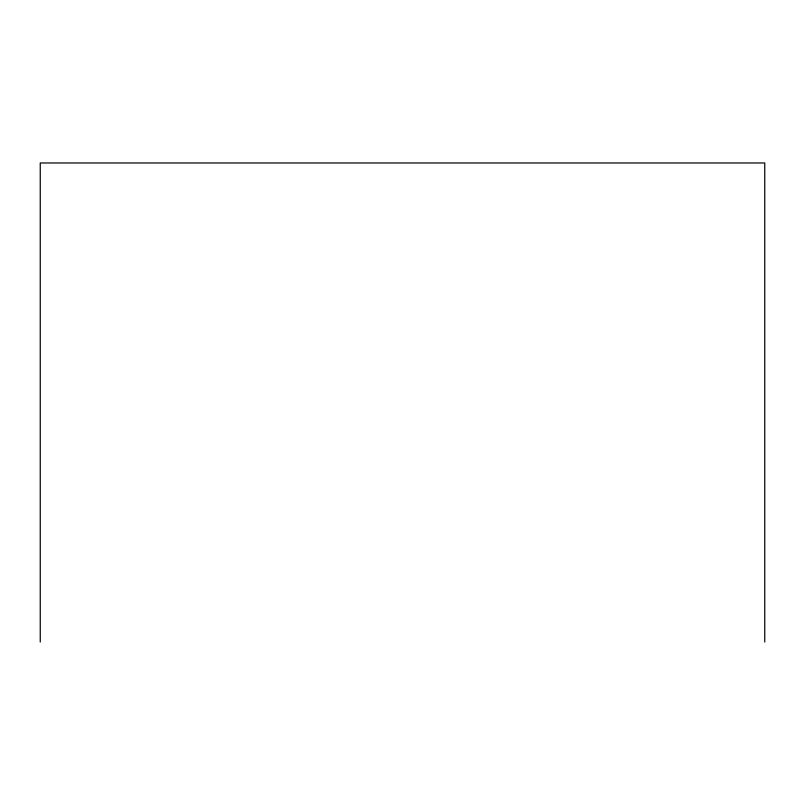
<?xml version="1.0" encoding="UTF-8"?>
<svg xmlns="http://www.w3.org/2000/svg" width="805" height="805" viewBox="0 0 805 805"><rect width="100%" height="100%" fill="white"/><g stroke="black" fill="none" stroke-linecap="round" stroke-linejoin="round"><path stroke-width="1.21" d="M764.75 642.028L764.75 162.972L40.25 162.972L40.25 642.028"/></g></svg>
